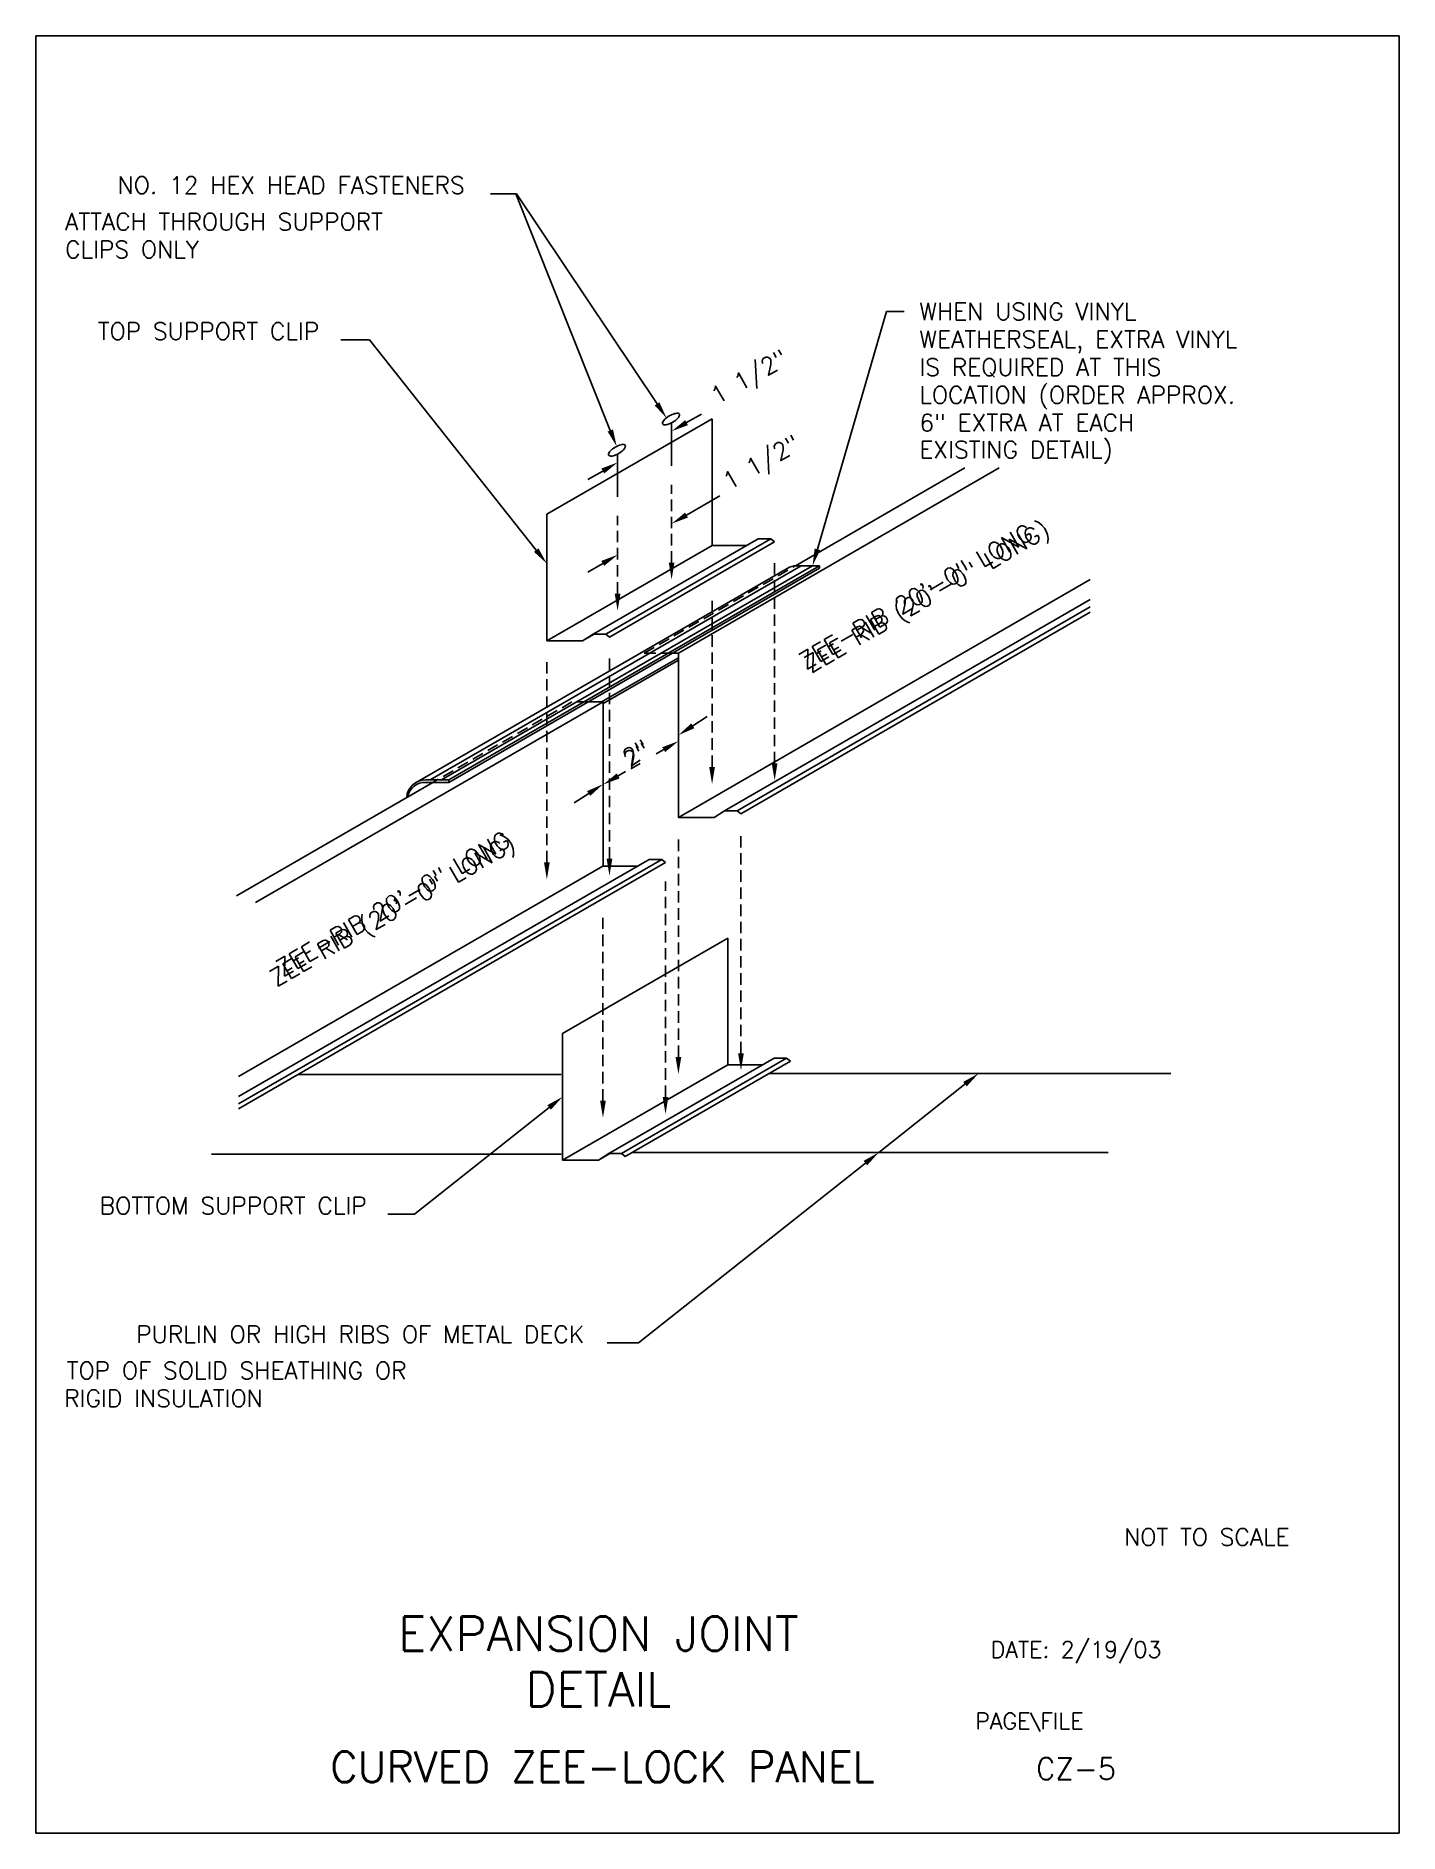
# Model space of a CAD drawing. Extents: x 0 to 35.7, y 0 to 47.1.
import ezdxf
from ezdxf.enums import TextEntityAlignment as Align

# ---------------------------------------------------------------- set-up
doc = ezdxf.new("R2010")
doc.units = 0
doc.header["$LTSCALE"] = 0.599985
doc.header["$MEASUREMENT"] = 0
doc.linetypes.add('HIDDENX2', pattern=[0.75, 0.5, -0.25])
doc.layers.get('0').update_dxf_attribs({"linetype": 'CONTINUOUS'})
doc.layers.get('DEFPOINTS').update_dxf_attribs({"linetype": 'CONTINUOUS'})
for name, color, linetype in [('BORDER', 7, 'CONTINUOUS'), ('CMP-FLSH', 7, 'CONTINUOUS'), ('DIM-TXT', 7, 'CONTINUOUS'), ('STRCTR', 7, 'CONTINUOUS')]:
    doc.layers.add(name, color=color, linetype=linetype)
doc.styles.add('ROMANS', font='romans', dxfattribs={"height": 0.45})

msp = doc.modelspace()

# ---------------------------------------------------------------- linework, layer by layer
at = {"color": 5, "linetype": 'CONTINUOUS'}
for p, q in [((0, 0), (0, 47.115)), ((0, 47.115), (35.73, 47.115)), ((35.73, 47.115), (35.73, 0)), ((35.73, 0), (0, 0))]:
    msp.add_line(p, q, dxfattribs=at)
at = {"color": 3, "linetype": 'BYBLOCK'}
for p, q in [((17.053, 36.977), (17.443, 37.202)), ((14.858, 35.709), (14.468, 35.484)), ((16.455, 28.404), (16.26, 28.292)), ((15.261, 27.715), (15.456, 27.827))]:
    msp.add_line(p, q, dxfattribs=at)
for points in [[(17.016, 37.042), (17.091, 36.912), (16.664, 36.752)], [(14.821, 35.774), (14.896, 35.644), (15.248, 35.934)], [(16.418, 28.469), (16.493, 28.34), (16.845, 28.629)], [(15.223, 27.78), (15.298, 27.65), (14.871, 27.49)]]:
    msp.add_solid(points, dxfattribs=at)
at = {"layer": 'CMP-FLSH', "color": 1, "linetype": 'CONTINUOUS'}
for p, q in [((13.392, 34.575), (17.723, 37.075)), ((17.723, 33.755), (17.723, 37.075)), ((16.84, 30.936), (25.245, 35.789)), ((24.351, 35.789), (19.908, 33.224)), ((13.392, 34.575), (13.392, 31.255)), ((14.602, 31.43), (18.932, 33.93)), ((19.265, 33.93), (14.935, 31.43)), ((18.932, 33.93), (19.265, 33.93)), ((19.265, 33.93), (19.363, 33.849)), ((17.723, 33.755), (13.392, 31.255)), ((15.033, 31.349), (19.363, 33.849)), ((17.723, 33.755), (18.629, 33.755)), ((27.636, 32.862), (16.84, 26.629)), ((27.636, 32.339), (18.05, 26.804)), ((18.382, 26.804), (27.636, 32.147)), ((27.636, 32.01), (18.48, 26.723)), ((13.392, 31.255), (14.33, 31.255)), ((14.33, 31.255), (14.602, 31.43)), ((14.33, 31.255), (14.63, 31.428)), ((14.602, 31.43), (14.935, 31.43)), ((14.935, 31.43), (15.033, 31.349)), ((16.69, 30.936), (16.84, 30.936)), ((16.84, 30.936), (16.84, 26.629)), ((14.866, 29.653), (5.759, 24.395)), ((14.866, 29.653), (14.467, 29.653)), ((14.866, 29.653), (14.866, 25.345)), ((10.402, 27.546), (5.254, 24.574)), ((16.84, 26.629), (17.777, 26.629)), ((17.777, 26.629), (18.05, 26.804)), ((18.05, 26.804), (18.382, 26.804)), ((18.382, 26.804), (18.48, 26.723)), ((16.405, 25.525), (5.313, 19.121)), ((5.313, 19.313), (16.072, 25.525)), ((5.313, 18.984), (16.503, 25.445)), ((16.072, 25.525), (16.405, 25.525)), ((16.405, 25.525), (16.503, 25.445)), ((14.863, 25.35), (5.313, 19.837)), ((14.863, 25.35), (15.769, 25.35)), ((18.136, 23.464), (13.806, 20.964)), ((18.136, 23.464), (18.136, 20.144)), ((13.806, 20.964), (13.806, 17.644)), ((15.015, 17.819), (19.346, 20.319)), ((19.678, 20.319), (15.348, 17.819)), ((19.346, 20.319), (19.678, 20.319)), ((19.678, 20.319), (19.776, 20.238)), ((13.806, 17.644), (18.136, 20.144)), ((15.446, 17.738), (19.776, 20.238)), ((18.136, 20.144), (19.042, 20.144)), ((13.806, 17.644), (14.743, 17.644)), ((14.743, 17.644), (15.015, 17.819)), ((14.743, 17.644), (15.043, 17.817)), ((15.015, 17.819), (15.348, 17.819)), ((15.348, 17.819), (15.446, 17.738))]:
    msp.add_line(p, q, dxfattribs=at)
at = {"layer": 'CMP-FLSH', "color": 6, "linetype": 'CONTINUOUS'}
for p, q in [((16.662, 35.847), (16.662, 36.971)), ((15.246, 35.03), (15.246, 36.153))]:
    msp.add_line(p, q, dxfattribs=at)
at = {"layer": 'CMP-FLSH', "color": 9, "linetype": 'CONTINUOUS'}
for p, q in [((19.69, 33.157), (9.966, 27.543)), ((20.058, 33.224), (10.334, 27.61)), ((20.357, 33.224), (10.633, 27.61)), ((20.543, 33.224), (10.819, 27.61)), ((20.543, 33.161), (10.819, 27.546)), ((20.543, 33.224), (19.94, 33.224)), ((20.543, 33.161), (20.543, 33.224)), ((20.543, 33.224), (20.543, 33.224)), ((16.84, 30.815), (14.827, 29.653)), ((16.84, 30.752), (14.866, 29.612)), ((10.819, 27.61), (10.216, 27.61)), ((10.819, 27.546), (10.216, 27.546)), ((10.819, 27.546), (10.819, 27.61))]:
    msp.add_line(p, q, dxfattribs=at)
at = {"layer": 'CMP-FLSH', "color": 9, "linetype": 'HIDDENX2'}
for p, q in [((15.945, 30.936), (19.908, 33.224)), ((15.945, 30.936), (16.69, 30.936)), ((14.05, 29.653), (10.402, 27.546)), ((14.467, 29.653), (14.05, 29.653))]:
    msp.add_line(p, q, dxfattribs=at)
at = {"layer": 'CMP-FLSH', "color": 6, "linetype": 'CONTINUOUS'}
for points in [[(16.866, 37.196, 0.409329), (16.784, 37.219, 0.102805), (16.638, 37.172, 0.065259), (16.496, 37.077, 0.102805), (16.424, 36.978, 0.409329), (16.456, 36.923, 0.191463), (16.577, 36.936, 0.072801), (16.73, 37.012, 0.072801), (16.844, 37.115, 0.191463), (16.866, 37.196, 0.409329)], [(15.449, 36.379, 0.409329), (15.368, 36.401, 0.102805), (15.222, 36.354, 0.065259), (15.079, 36.259, 0.102805), (15.007, 36.161, 0.409329), (15.039, 36.105, 0.191463), (15.161, 36.118, 0.072801), (15.314, 36.194, 0.072801), (15.428, 36.297, 0.191463), (15.449, 36.379, 0.409329)]]:
    msp.add_lwpolyline(points, format="xyb", close=True, dxfattribs=at)
at = {"layer": 'CMP-FLSH', "color": 9, "linetype": 'CONTINUOUS'}
for centre, radius, start, end in [((19.94, 32.724), 0.5, 89.9993, 120.001), ((10.216, 27.11), 0.5, 89.9993, 175.2219), ((10.201, 27.085), 0.462, 88.1547, 169.9671)]:
    msp.add_arc(centre, radius, start, end, dxfattribs=at)
at = {"layer": 'DEFPOINTS', "color": 0, "linetype": 'BYBLOCK'}
for p in [(16.662, 36.755), (16.664, 36.752), (15.246, 35.937), (14.866, 27.499), (14.866, 27.499), (14.871, 27.49)]:
    msp.add_point(p, dxfattribs=at)
at = {"layer": 'DIM-TXT', "color": 3, "linetype": 'CONTINUOUS'}
for p, q in [((12.597, 42.978), (11.919, 42.978)), ((15.055, 36.772), (12.583, 42.978)), ((16.281, 37.47), (12.597, 42.978)), ((20.483, 33.656), (22.294, 39.887)), ((22.294, 39.887), (22.762, 39.887)), ((8.744, 39.149), (7.996, 39.149)), ((13.113, 33.636), (8.744, 39.149)), ((17.052, 34.553), (17.928, 35.059)), ((14.856, 33.286), (14.467, 33.061)), ((17.217, 29.028), (17.594, 29.273)), ((14.488, 27.254), (14.111, 27.009)), ((24.351, 19.633), (22.094, 17.845)), ((13.453, 19.024), (9.921, 16.225)), ((21.742, 17.565), (15.793, 12.851)), ((9.921, 16.225), (9.225, 16.225)), ((15.793, 12.851), (14.975, 12.851))]:
    msp.add_line(p, q, dxfattribs=at)
at = {"layer": 'DIM-TXT', "color": 9, "linetype": 'HIDDENX2'}
for p, q in [((16.662, 33.309), (16.662, 35.347)), ((15.246, 32.491), (15.246, 34.53)), ((19.363, 28.046), (19.363, 33.349)), ((17.723, 27.951), (17.723, 32.402)), ((13.392, 25.451), (13.392, 30.755)), ((15.033, 25.546), (15.033, 30.849)), ((16.84, 20.346), (16.84, 26.129)), ((18.48, 20.44), (18.48, 26.223)), ((16.503, 19.299), (16.503, 24.945)), ((14.863, 19.204), (14.863, 23.998))]:
    msp.add_line(p, q, dxfattribs=at)
at = {"layer": 'DIM-TXT', "color": 3, "linetype": 'CONTINUOUS'}
for points in [[(16.343, 37.511), (16.219, 37.428), (16.531, 37.096)], [(15.125, 36.8), (14.985, 36.744), (15.222, 36.354)], [(17.014, 34.618), (17.089, 34.488), (16.662, 34.328)], [(13.172, 33.683), (13.054, 33.589), (13.392, 33.283)], [(14.819, 33.351), (14.894, 33.221), (15.246, 33.511)], [(20.555, 33.635), (20.411, 33.677), (20.357, 33.224)], [(17.176, 29.091), (17.258, 28.965), (16.84, 28.783)], [(14.447, 27.317), (14.529, 27.191), (14.866, 27.499)], [(24.305, 19.692), (24.398, 19.574), (24.704, 19.913)], [(13.406, 19.083), (13.499, 18.965), (13.806, 19.304)], [(21.695, 17.624), (21.788, 17.506), (22.094, 17.845)]]:
    msp.add_solid(points, dxfattribs=at)
at = {"layer": 'DIM-TXT', "color": 9, "linetype": 'CONTINUOUS'}
for points in [[(16.737, 33.309), (16.587, 33.309), (16.662, 32.859)], [(15.321, 32.491), (15.171, 32.491), (15.246, 32.041)], [(17.798, 27.951), (17.648, 27.951), (17.723, 27.501)], [(19.438, 28.046), (19.288, 28.046), (19.363, 27.596)], [(13.467, 25.451), (13.317, 25.451), (13.392, 25.001)], [(15.108, 25.546), (14.958, 25.546), (15.033, 25.096)], [(16.915, 20.346), (16.765, 20.346), (16.84, 19.896)], [(18.555, 20.44), (18.405, 20.44), (18.48, 19.99)], [(14.938, 19.204), (14.788, 19.204), (14.863, 18.754)], [(16.578, 19.299), (16.428, 19.299), (16.503, 18.849)]]:
    msp.add_solid(points, dxfattribs=at)
at = {"layer": 'STRCTR', "color": 4, "linetype": 'CONTINUOUS'}
for p, q in [((13.771, 19.884), (6.871, 19.884)), ((19.212, 19.913), (29.744, 19.913)), ((13.771, 17.799), (4.599, 17.799)), ((28.107, 17.845), (15.63, 17.845))]:
    msp.add_line(p, q, dxfattribs=at)

# ---------------------------------------------------------------- texts
at = {"color": 3, "linetype": 'BYBLOCK', "style": 'ROMANS'}
for s, rotation, p in [('1 1/2"', 30.0001, (18.805, 37.988)), ('2"', 30, (15.857, 28.05))]:
    msp.add_text(s, height=0.45, rotation=rotation, dxfattribs=at).set_placement(p, align=Align.CENTER)
for p in [(23.371, 32.388), (9.359, 24.161)]:
    msp.add_text('ZEE RIB (20\'-0" LONG)', height=0.45, rotation=30, dxfattribs=at).set_placement(p, align=Align.MIDDLE)
at = {"layer": 'BORDER', "color": 3, "linetype": 'CONTINUOUS', "style": 'ROMANS'}
for s, p in [('EXPANSION JOINT', (14.744, 4.779)), ('DETAIL', (14.744, 3.322))]:
    msp.add_text(s, height=0.9, dxfattribs=at).set_placement(p, align=Align.CENTER)
msp.add_text('DATE: 2/19/03', height=0.42795, dxfattribs=at).set_placement((27.264, 4.781), align=Align.MIDDLE)
msp.add_text('PAGE\\FILE', height=0.4279, dxfattribs=at).set_placement((24.62, 2.722))
at = {"layer": 'BORDER', "color": 5, "style": 'ROMANS'}
msp.add_text('CURVED ZEE-LOCK PANEL', height=0.80094, dxfattribs=at).set_placement((14.852, 1.734), align=Align.MIDDLE)
at = {"layer": 'BORDER', "color": 2, "linetype": 'CONTINUOUS', "style": 'ROMANS'}
msp.add_text('CZ-5', height=0.5625, dxfattribs=at).set_placement((27.264, 1.688), align=Align.MIDDLE)
at = {"layer": 'DIM-TXT', "color": 3, "linetype": 'CONTINUOUS', "style": 'ROMANS'}
for s, p in [('NO. 12 HEX HEAD FASTENERS', (11.242, 42.978)), ('TOP SUPPORT CLIP', (7.426, 39.149)), ('BOTTOM SUPPORT CLIP', (8.671, 16.225)), ('PURLIN OR HIGH RIBS OF METAL DECK', (14.374, 12.851))]:
    msp.add_text(s, height=0.45, dxfattribs=at).set_placement(p, align=Align.RIGHT)
for s, p in [('ATTACH THROUGH SUPPORT', (0.765, 42.02)), ('CLIPS ONLY', (0.765, 41.292)), ('WHEN USING VINYL', (23.158, 39.665)), ('WEATHERSEAL, EXTRA VINYL', (23.158, 38.936)), ('IS REQUIRED AT THIS', (23.158, 38.208)), ('LOCATION (ORDER APPROX.', (23.158, 37.479)), ('6" EXTRA AT EACH', (23.158, 36.75)), ('EXISTING DETAIL)', (23.158, 36.045)), ('TOP OF SOLID SHEATHING OR', (0.806, 11.901)), ('RIGID INSULATION', (0.742, 11.172))]:
    msp.add_text(s, height=0.45, dxfattribs=at).set_placement(p)
for s, rotation, p in [('1 1/2"', 30, (19.123, 35.749)), ('ZEE-RIB 20\'-0" LONG', 30, (23.176, 32.219)), ('2"', 33.0292, (15.853, 28.141)), ('ZEE-RIB 20\'-0" LONG', 30, (9.47, 24.169))]:
    msp.add_text(s, height=0.45, rotation=rotation, dxfattribs=at).set_placement(p, align=Align.CENTER)
at = {"layer": 'DIM-TXT', "color": 4, "linetype": 'CONTINUOUS', "style": 'ROMANS'}
msp.add_text('NOT TO SCALE', height=0.45, dxfattribs=at).set_placement((32.862, 7.537), align=Align.RIGHT)

doc.saveas('drawing.dxf')
